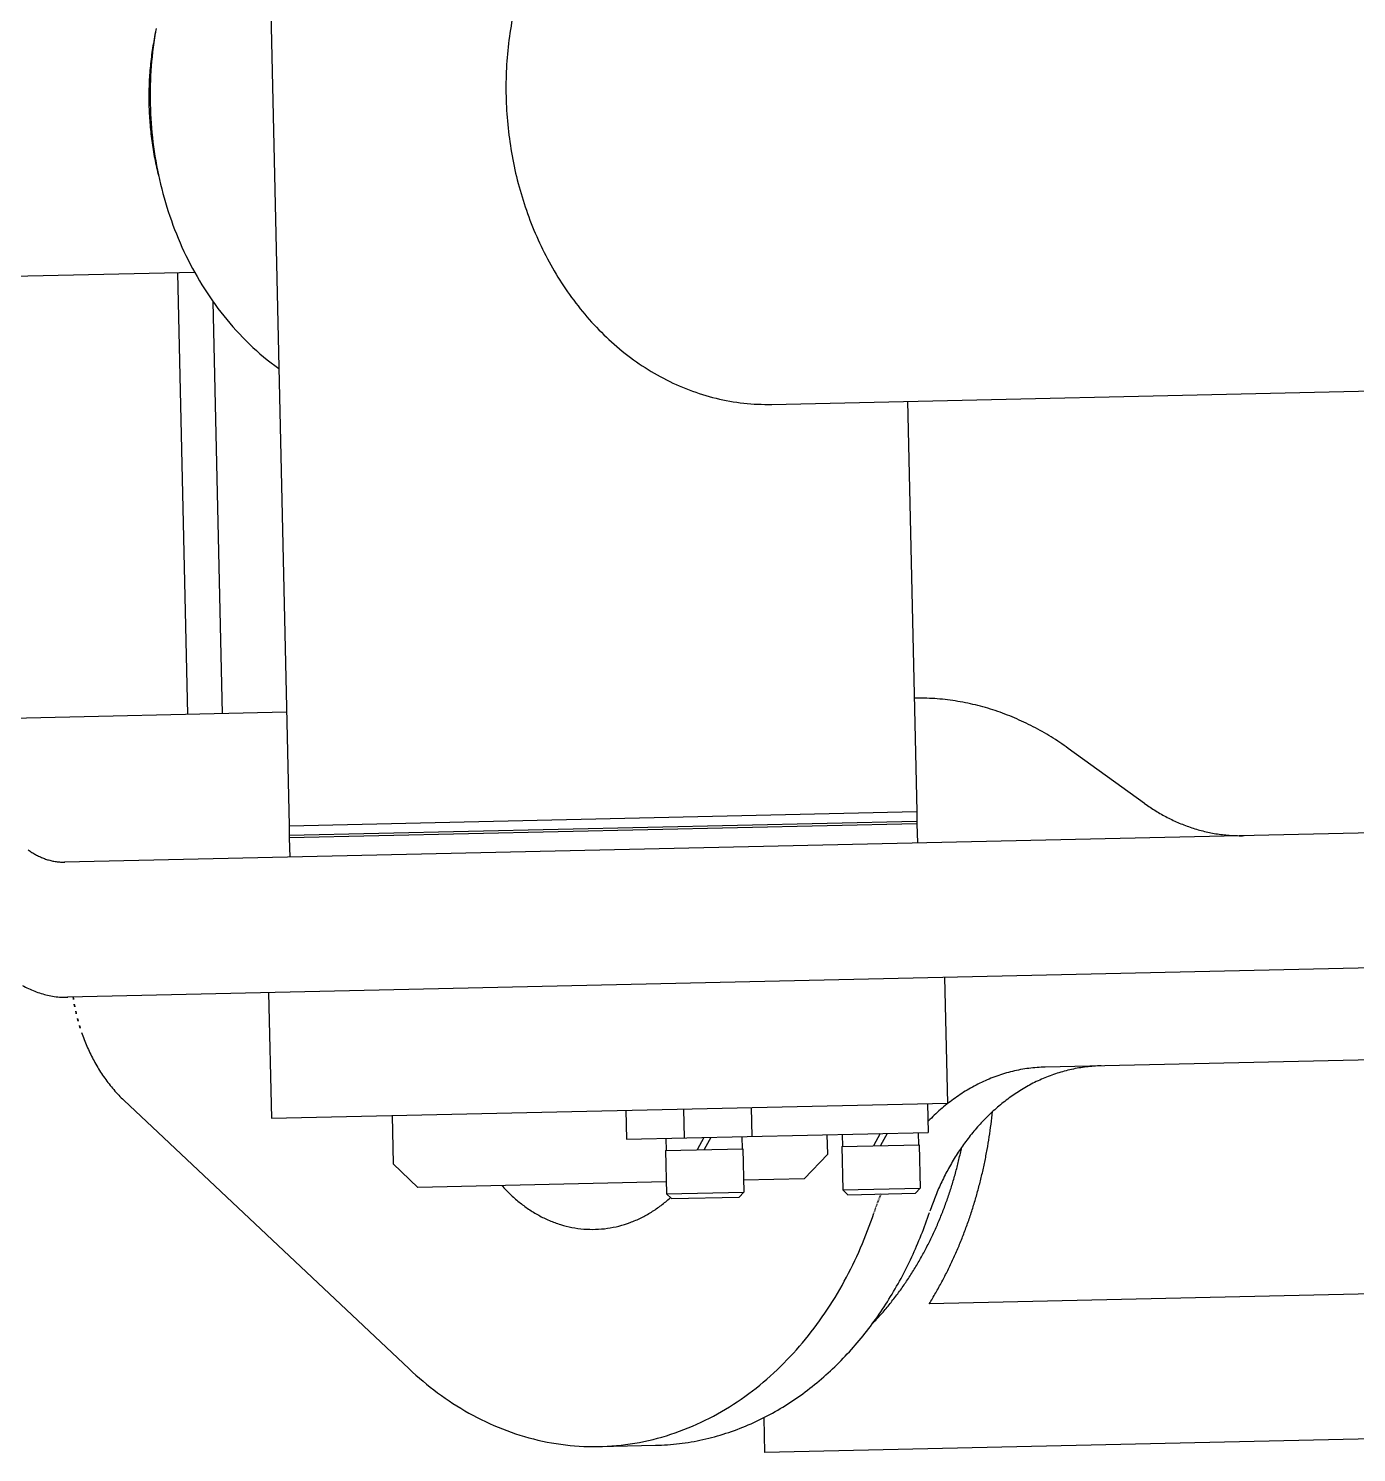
# Model space of a CAD drawing. Header units: metres. Extents: x 668617 to 675126, y 2286318 to 2293677.
# Drawn here: x 669895.4361 to 669895.834, y 2287287.8666 to 2287288.2934 of the extents above; entities that cross this region are included whole.
import ezdxf

# ---------------------------------------------------------------- set-up
doc = ezdxf.new("R2010")
doc.units = ezdxf.units.M
doc.header["$MEASUREMENT"] = 0
doc.layers.add('0_VEH_CONSTRUCCION', color=250, linetype='Continuous')

# ---------------------------------------------------------------- blocks, each defined once
blk = doc.blocks.new('excavadora planta')
at = {"color": 0}
for p, q in [((-6.688952737316754, 0.3537030800829228), (-6.688952737316754, 0.05225288967744746)), ((-6.706005006656142, 0.1678085648857888), (-7.338610074691928, 0.1678085648857888)), ((-6.709553857413312, 0.1678085648857888), (-6.709553857413312, 0.075866877804458)), ((-6.702350798213956, 0.1616729493504465), (-6.702350798213956, 0.075866877804458)), ((-6.586608976024309, 0.1376633046831444), (-5.952533422196439, 0.1376633046831444)), ((-6.558324733460154, 0.1376633046831444), (-6.558324733460154, 0.05225288967744746)), ((-6.688952737316754, 0.075866877804458), (-6.98858004383851, 0.075866877804458)), ((-6.510864035796885, 0.05288126762630441), (-6.526490585054489, 0.06469790817320131)), ((-6.688952737316754, 0.05225288967744746), (-6.558324733460154, 0.05225288967744746)), ((-6.688952737316754, 0.05225288967744746), (-6.688952737316754, 0.04974088514462949)), ((-6.558324733460154, 0.05225288967744746), (-6.558324733460154, 0.04974088514462949)), ((-6.688952737316754, 0.05024310517977426), (-6.558324733460154, 0.05024310517977426)), ((-6.558324733460154, 0.04974088514462949), (-6.688952737316754, 0.04974088514462949)), ((-6.688952737316754, 0.04974088514462949), (-6.688952737316754, 0.0457216176018278)), ((-6.558324733460154, 0.04974088514462949), (-6.558324733460154, 0.0457216176018278)), ((-6.439359780049131, 0.0457216176018278), (-6.735810831228378, 0.0457216176018278)), ((-6.439359780049131, 0.01758599117059134), (-6.735810831228378, 0.01758599117059134)), ((-6.693978404371705, 0.01758553899180981), (-6.693978404371705, -0.00854000148923717)), ((-6.553299066405202, 0.01758553899180981), (-6.553299066405202, -0.00854000148923717)), ((-6.427662665458342, -0.001505906473425966), (-6.53277285728052, -0.001505906473425966)), ((-6.724575089845644, -0.004111662765396318), (-6.666524814453396, -0.06131696651529239)), ((-6.693978404371705, -0.00854000148923717), (-6.553299066405202, -0.00854000148923717)), ((-6.668856851781925, -0.00854000148923717), (-6.668856851781925, -0.01858832107252795)), ((-6.620196523488289, -0.00854000148923717), (-6.620196523488289, -0.0145689028034468)), ((-6.608237145135945, -0.00854000148923717), (-6.608237145135945, -0.0145689028034468)), ((-6.594146647611183, -0.00854000148923717), (-6.594146647611183, -0.0145689028034468)), ((-6.557453233987644, -0.00854000148923717), (-6.557453233987644, -0.0145689028034468)), ((-6.620196523488289, -0.0145689028034468), (-6.557453233987644, -0.0145689028034468)), ((-6.612001383775805, -0.0145689028034468), (-6.612001383775805, -0.0170813595150463)), ((-6.604114177897486, -0.0145692042559773), (-6.605564466365763, -0.01708120878855368)), ((-6.602662834344756, -0.01456950570849358), (-6.604113725718207, -0.01708166096756258)), ((-6.596227122744835, -0.0145689028034468), (-6.596227122744835, -0.0170813595150463)), ((-6.578421071174262, -0.01858832107252795), (-6.578421071174262, -0.0145689028034468)), ((-6.575305859983814, -0.0145689028034468), (-6.575305859983814, -0.0170813595150463)), ((-6.567418804831163, -0.0145692042559773), (-6.568869093299554, -0.01708120878855368)), ((-6.565967461278547, -0.01456950570849358), (-6.567418352651998, -0.01708166096756258)), ((-6.559531749678627, -0.0145689028034468), (-6.559531749678627, -0.0170813595150463)), ((-6.612153466613904, -0.0170813595150463), (-6.596074889180954, -0.0170813595150463)), ((-6.612153466613904, -0.0170813595150463), (-6.612153466613904, -0.02612463612301497)), ((-6.596074889180954, -0.0170813595150463), (-6.596074889180954, -0.02612463612301497)), ((-6.575458093549514, -0.0170813595150463), (-6.575458093549514, -0.02612463612301497)), ((-6.575458093549514, -0.0170813595150463), (-6.559379516114745, -0.0170813595150463)), ((-6.559379516114745, -0.0170813595150463), (-6.559379516114745, -0.02612463612301497)), ((-6.663832089085417, -0.02361263159043858), (-6.668856399602646, -0.0185881703462627)), ((-6.578420618994983, -0.0185881703462627), (-6.583444778786429, -0.02361248086417334)), ((-6.612153466613904, -0.02361263159043858), (-6.663832089085417, -0.02361263159043858)), ((-6.583445683144873, -0.02361263159043858), (-6.596074889180954, -0.02361263159043858)), ((-6.612153466613904, -0.02612463612301497), (-6.596074889180954, -0.02612463612301497)), ((-6.611148574365302, -0.02712892546679768), (-6.612152863708843, -0.02612448539674972)), ((-6.597079781429557, -0.02712982982460233), (-6.596075492086015, -0.02612523902828912)), ((-6.575458093549514, -0.02612463612301497), (-6.559379516114745, -0.02612463612301497)), ((-6.574451694037407, -0.02713028200338385), (-6.575457490642634, -0.02612448539674972)), ((-6.560384860542513, -0.02712998055086757), (-6.559379516114745, -0.02612493757575862)), ((-6.611147519281076, -0.02712967909833708), (-6.597080836513896, -0.02712967909833708)), ((-6.574452146216572, -0.02712967909833708), (-6.560385463447574, -0.02712967909833708)), ((-6.321969162851474, -0.05024129646417919), (-6.558032776614368, -0.05024129646417919)), ((-6.592958321454603, -0.07313405924097083), (-6.592958321454603, -0.0803865566668236)), ((-6.627235893926013, -0.07837737507419718), (-6.615616855560006, -0.07837737507419718)), ((-5.243381097831843, -0.0803865566668236), (-6.592958321454603, -0.0803865566668236))]:
    blk.add_line(p, q, dxfattribs=at)
for centre, radius, start, end in [((-6.563861542798122, 0.203367930339482), 0.07652029763633035, 162.7157840655146, 171.4947016135855), ((-6.63645734525619, 0.203099012871391), 0.07800865068634977, 168.4375385639531, 174.2524995867996), ((-6.649697043540868, 0.2032670435848729), 0.06502068818674157, 166.9825131728272, 168.642228298588), ((-6.648768354659524, 0.2030914719049264), 0.06596599337129896, 170.2873841348588, 171.9232654486175), ((-6.649205731685697, 0.2031647730402), 0.06552251920247493, 168.6391578332942, 170.2860393724545), ((-6.561484694999194, 0.2029897652913917), 0.0789269394534809, 171.4783911700565, 180.0087706404971), ((-6.648109868798883, 0.2030068222218091), 0.06662985279326922, 173.5503215312433, 175.1699316644261), ((-6.635348991529327, 0.2029813078606537), 0.07912322035923516, 174.2480696325175, 179.9805770867493), ((-6.648409526238538, 0.2030445876812053), 0.06632784981487007, 171.926717250144, 173.5536608751528), ((-6.647885175037914, 0.20298966869899), 0.06685519298862197, 175.1714972415517, 176.8080660696024), ((-6.647662828498596, 0.2029774226613483), 0.06707798983641752, 178.4297883683689, 180.0404608038954), ((-6.647742042492609, 0.2029767113781702), 0.06699882513998721, 176.8038180144973, 178.427324065658), ((-6.647657891096628, 0.2029808822503156), 0.06708292976922241, 180.0434126729543, 181.6391889347421), ((-6.635345856453, 0.2029753307475914), 0.07912635768730195, 179.9762497999717, 185.6982214130463), ((-6.561483612862617, 0.2029657985150521), 0.07892802156008592, 179.9913724515705, 188.5082488127104), ((-6.647743836507857, 0.2029711191947712), 0.06699674065054438, 181.6329454754946, 183.2514097502734), ((-6.647895664156863, 0.2029684398521567), 0.06684500570052034, 183.2564979551434, 184.8822957222578), ((-6.648120061173813, 0.2029484863262638), 0.06661972465527262, 184.8816223862976, 186.501232519486), ((-6.648417988523079, 0.202910908645876), 0.0663194585320522, 186.4981194697377, 188.1250630946821), ((-6.636442429233284, 0.2028568489786267), 0.07802344005545918, 185.6915985074876, 191.5022078517551), ((-6.648780350685911, 0.2028642329320292), 0.06595413709796377, 188.1294127996198, 189.7652941133698), ((-6.649216004031359, 0.2027859032766486), 0.06551151040135426, 189.762405831504, 191.4092873706082), ((-6.64971962046593, 0.2026820032004935), 0.06499729278561771, 191.4073274098014, 193.0672717067228), ((-6.563856713525411, 0.2025885648752563), 0.07652522864403949, 188.4917938621698, 197.2633882972932), ((-6.638549992193816, 0.202422503147929), 0.07587159239407269, 191.4981580261094, 197.4736701304802), ((-6.641488847455093, 0.2014881547892315), 0.07278779658994712, 197.4667508323893, 203.6967048546288), ((-6.568156700282657, 0.2012273606470387), 0.07201500013244641, 197.244454047632, 206.5695784660876), ((-6.645001566255587, 0.199940131348896), 0.06894910736863863, 203.6919196906297, 210.2708760366124), ((-6.57356321148211, 0.1984982376197308), 0.0659587706679649, 206.5498963641324, 216.7386189222106), ((-6.648761633859408, 0.1977355675252994), 0.06459042274258317, 210.2632755178034, 217.2887452299191), ((-6.652422336251675, 0.1949417895359034), 0.05998543509802159, 217.284028942281, 224.8509673198963), ((-6.578983960579308, 0.1944284078441996), 0.05918030217349669, 216.7202766751584, 228.0830235333244), ((-6.655633064854328, 0.1917428388106259), 0.05545310115782096, 224.847391431356, 233.0342244819896), ((-6.583311306793576, 0.1895950000879907), 0.05269280141266444, 228.073307453679, 240.8372821932877), ((-6.585818543661048, 0.1851273481422169), 0.04756971824389346, 240.8521799520997, 254.9851494096442), ((-6.586584970818308, 0.1824070319752877), 0.04474373344952258, 255.0306206913823, 270.0300586700767), ((-6.558489734097293, 0.0265048248258779), 0.04936208977154126, 87.34613560910266, 89.8420702665123), ((-6.558490500965604, 0.02639347253057167), 0.04947335834189243, 84.84291042636488, 87.35121949779288), ((-6.558512505991757, 0.0261821090244041), 0.04968584429288643, 82.36538162731485, 84.83954644865034), ((-6.558553416078894, 0.0258653004516276), 0.05000527964422666, 79.90856655356912, 82.36714872749525), ((-6.558626348400026, 0.02545987316698017), 0.05041721389358772, 77.46928055204532, 79.9076969132716), ((-6.558739666333281, 0.02495746041859093), 0.05093224490827284, 75.05356873235398, 77.46746524787714), ((-6.558892389171547, 0.02436895399520722), 0.05154023043417073, 72.672789400068, 75.05827032502607), ((-6.559105341878421, 0.02369735283699015), 0.05224477741045409, 70.31580784378934, 72.669206561542), ((-6.559371605765136, 0.02296059957571117), 0.05302816458838684, 67.99449723768872, 70.31306374088233), ((-6.559695904965452, 0.02214691140726188), 0.05390408750358295, 65.71799010549474, 67.9989743617448), ((-6.560091175657021, 0.02127423005535434), 0.05486211132886234, 63.47515629175325, 65.71649572805141), ((-6.560551449058266, 0.02035659534598722), 0.05588870815695021, 61.27299227284699, 63.47308262088306), ((-6.561075941703962, 0.01939330762255054), 0.05698552474502116, 59.11836729325324, 61.27606259678533), ((-6.561677597059884, 0.01839552207350437), 0.05815066321087655, 56.99958802720544, 59.11420064732681), ((-6.562338368544488, 0.01736978284860413), 0.05937080259091108, 54.93285620214497, 57.00392766153077), ((-6.563075843124921, 0.01632847914810043), 0.06064679405836736, 52.90027994190929, 54.92781009047021), ((-6.487413565242377, 0.08388754768063222), 0.03887600874811673, 232.9011125491101, 234.9384967963954), ((-6.487886298629519, 0.08321369818671087), 0.03805287451017518, 234.9382750831725, 237.0196589365055), ((-6.488317309754848, 0.0825562394745134), 0.0372667391482386, 237.0252989216285, 239.1506822272924), ((-6.488700670301796, 0.08190936941170435), 0.03651480870734194, 239.146632203113, 241.3155564789151), ((-6.733346446820065, 0.0619257348459854), 0.01679277345246978, 233.5911430071489, 236.6753032200257), ((-6.734048750183547, 0.06085195255647591), 0.01550971926150368, 236.663874498005, 240.002148867321), ((-6.734620794278612, 0.05986205827920799), 0.01436642364951817, 240.0041447834396, 243.6079814331654), ((-6.489038059869472, 0.08128797813007793), 0.03580773475890047, 241.3119166618287, 243.5236942663754), ((-6.489332415156809, 0.08070098190103181), 0.03515107170465865, 243.5266018138902, 245.7798576263163), ((-6.48958891626171, 0.08013979490502265), 0.03453405490506925, 245.7859953843665, 248.0793542962187), ((-6.489793186149541, 0.07961607654964098), 0.03397194251853725, 248.0692111613013, 250.4003814391027), ((-6.489965293042019, 0.0791419035194707), 0.03346751091612582, 250.4056472420142, 252.7718788535884), ((-6.735066114106985, 0.05896400350664521), 0.01336402051986836, 243.6067428256578, 247.4800270786761), ((-6.735392655776423, 0.05817790910590759), 0.01251280167015603, 247.4826056467109, 251.6179953260135), ((-6.735610758608686, 0.05752442352122955), 0.01182388120763163, 251.6223411303133, 255.9980609976639), ((-6.735738615536548, 0.05701358372046172), 0.01129728413526672, 256.0003831841834, 260.699582731107), ((-6.735795938480919, 0.05666461528922184), 0.01094363903730997, 260.7004846447039, 265.4855910690504), ((-6.735809573248048, 0.05649591872202109), 0.01077439265398531, 265.4872629394994, 270.2361740951366), ((-6.490097385903709, 0.07871486033583608), 0.03302050498234756, 252.7713339304386, 255.1696477118462), ((-6.490199825629929, 0.07833902473852561), 0.03263096911234965, 255.1746153509173, 257.6015738475714), ((-6.490269082896248, 0.07801758196578135), 0.03230215287673924, 257.5991359510478, 260.0506142635361), ((-6.490314502820866, 0.07775580460958054), 0.03203646488465357, 260.0497333383387, 262.5481887105594), ((-6.490341221239646, 0.07755772647985282), 0.03183659450259654, 262.5496348577321, 265.0769638318895), ((-6.490348831814799, 0.07742511623423809), 0.03170382057989835, 265.0701004047716, 267.5894089422004), ((-6.490357014731444, 0.07736121797060491), 0.03163963516133367, 267.5993472539001, 270.084969889164), ((-6.733956634751848, 0.03964197639071187), 0.02240745286349979, 240.0048287834213, 243.6086654327275), ((-6.734650028620536, 0.03824509849950175), 0.0208479456176419, 243.6092586506055, 247.4825429032441), ((-6.735158728924489, 0.03701988160621283), 0.0195213213654344, 247.4846073843793, 251.6199970636274), ((-6.735497179007098, 0.03599865018166781), 0.01844546758578609, 251.6174249148312, 255.9931447823358), ((-6.735697003641462, 0.03520897562711411), 0.0176309076657075, 256.0020879384336, 260.5794120012338), ((-6.735785852841786, 0.03466932745531892), 0.01708399464335715, 260.577135024278, 265.3606378657691), ((-6.7358098811319, 0.03439958314926628), 0.01681319078026997, 265.3679020665085, 270.1410961499977), ((-6.692639921756722, 0.02273574504232556), 0.04234203153186875, 186.9138511838709, 188.9780477093801), ((-6.693043665261825, 0.02267235772659149), 0.04193334263873667, 188.9785886510102, 191.0629516388158), ((-6.693534577927494, 0.02257933953590907), 0.04143370371214951, 191.0669761308801, 193.1763179874169), ((-6.694094380928846, 0.02244147780930916), 0.04085721370181009, 193.1670260046595, 195.3063882701528), ((-6.694735178091378, 0.02227258932448706), 0.0401945641068184, 195.3153121456346, 197.4899654850202), ((-6.695430964158504, 0.02204974922149461), 0.03946397256700787, 197.4849893692671, 199.6999752379622), ((-6.696186498009183, 0.02177816642843311), 0.03866111044257808, 199.6984922468943, 201.9595395295765), ((-6.696984907047636, 0.02145951471634078), 0.03780146720564224, 201.9641374361878, 204.2769749460362), ((-6.697823602724043, 0.02107701241885707), 0.03687967370363231, 204.2709952381958, 206.6415808640926), ((-6.698684615236175, 0.02064671837300125), 0.03591712849603318, 206.643934572744, 209.0782261042788), ((-6.699562203653954, 0.02015559175167425), 0.03491146492474178, 209.0737741228245, 211.5784167026389), ((-6.70044584135394, 0.01961799105443163), 0.03387715018114072, 211.5864250555846, 214.1676053723479), ((-6.70131627137971, 0.01902288694728327), 0.03282273831334542, 214.1614242371191, 216.8257871300573), ((-6.702170617168917, 0.01838264993118344), 0.03175511946951652, 216.825058064377, 219.5790190338794), ((-6.702996101337249, 0.01770275743825778), 0.03068569248428094, 219.5826145409744, 222.4325888829726), ((-6.532474323925157, -0.03463997639825322), 0.03316735271247661, 105.3597509761025, 108.33552652266), ((-6.532608261459359, -0.03415796523985648), 0.03266708098727505, 102.3380732020652, 105.3571569489646), ((-6.532692344322072, -0.03376099131534716), 0.0322613089723301, 99.28823970108225, 102.3428405940195), ((-6.532746604843169, -0.03345669897721848), 0.0319522488433402, 96.19933308585362, 99.28028531548074), ((-6.532766380803309, -0.03325368782962812), 0.0317482893785796, 93.1057364724573, 96.20341603043066), ((-6.53277017088601, -0.03315187262778352), 0.03164641842302123, 90.00431793437335, 93.108871726718), ((-6.52070845034018, -0.03509922865534065), 0.03364932393799581, 106.6153996694804, 111.9138567284139), ((-6.520986933247968, -0.03416749507422878), 0.03267686313879737, 101.1652406352903, 106.6146463390915), ((-6.521118545400441, -0.03351813564125905), 0.0320143091610906, 95.60579718646663, 101.1591920808011), ((-6.521151592431238, -0.03318349823655353), 0.03167804400040951, 90.0034817830426, 95.60543472648675), ((-6.703773592136599, 0.01698865875528099), 0.02963003033372818, 222.4278210566092, 225.379536400153), ((-6.531361689715709, -0.03725365404152114), 0.03601229725774981, 116.8675858924128, 119.586028542151), ((-6.531736031571313, -0.03651821272438838), 0.03518706804732835, 114.0895368125829, 116.8650378606702), ((-6.532041031337599, -0.03583079994807292), 0.03443503313944963, 111.2646631327135, 114.0930975673575), ((-6.532287958833535, -0.03520319052587695), 0.03376059973325166, 108.335063095838, 111.2604267132558), ((-6.519549378751776, -0.03761609996746529), 0.03642299419103265, 117.0282031407099, 121.911356303075), ((-6.520236654212908, -0.03627029560180972), 0.03491185669833678, 111.9149243814723, 117.0271516778351), ((-6.529176408950548, -0.04053331107579083), 0.03995840809567397, 127.3700703056277, 129.8382770581627), ((-6.529825703893266, -0.03968070965873949), 0.03888672211212604, 124.8398809764232, 127.3722513648176), ((-6.530407177830512, -0.03884679589052098), 0.03787009859174299, 122.2427588794751, 124.8386050452324), ((-6.530919785509809, -0.03803736497548016), 0.03691200569894495, 119.5819077178835, 122.2400835010333), ((-6.517509189557927, -0.04059826100488806), 0.04003923830990205, 126.5696657652463, 131.0173224685858), ((-6.518639692678676, -0.03907568597249167), 0.03814285454796708, 121.9123411615169, 126.5684722280656), ((-6.52769673149578, -0.0422275982988225), 0.04220847962319318, 132.2464747099637, 134.5879571559748), ((-6.528470018619373, -0.04138242614236276), 0.04106293574963189, 129.8361050680779, 132.240606114535), ((-6.516175233687591, -0.04213341431584183), 0.0420729868115781, 131.0159377885975, 135.2567164994286), ((-6.645436108992726, 0.001867840899123507), 0.102222370716555, 351.5503837948348, 353.0379905218155), ((-6.513017597739349, -0.04504859863114064), 0.04637320738769656, 139.297059161768, 143.1515557398583), ((-6.514664050024066, -0.04363161349684219), 0.04420096160755538, 135.2562588566875, 139.2977133590859), ((-6.644767327381601, 0.001765078538340958), 0.1015457486136019, 350.0548276910077, 351.5522888741964), ((-6.511277728878213, -0.04635619059867224), 0.04854965678936187, 143.1480540164855, 146.825210759376), ((-6.643997366201688, 0.001629116057813462), 0.1007638757857511, 348.5462147284373, 350.055363747641), ((-6.509478576200308, -0.04753177526065144), 0.05069883090979006, 146.8257949045043, 150.365017609329), ((-6.632902511705765, 0.001051220377377149), 0.08449760409056618, 343.5729457090213, 345.3376208426542), ((-6.633946218744541, 0.001329913762631918), 0.08557786575207046, 345.333984377745, 347.0764300504069), ((-6.643117856268077, 0.00145390541888446), 0.09986708827897163, 347.0218637841122, 348.5445340157552), ((-6.622614928490179, -0.003594466167811561), 0.03105079468535255, 220.1534213956797, 224.7119599077915), ((-6.50767868329001, -0.04855776191527639), 0.05277060793702956, 150.3630819408961, 153.7508492052081), ((-6.631763584928422, 0.0007162699023410823), 0.08331044556326138, 341.7825089144, 343.572392675197), ((-6.641087513953835, 0.0009541961402703691), 0.0977759726578983, 343.9296021148586, 345.484814881674), ((-6.642144371041127, 0.001228568309826983), 0.09886786389185259, 345.4843932805334, 347.0224180963284), ((-6.623810537005056, -0.004781910990615756), 0.02936571390775477, 224.7066944123197, 229.5270795393112), ((-6.505923210678816, -0.04942503597173697), 0.05472862897480622, 153.7493439632696, 157.0158989108605), ((-6.63053685622458, 0.0003156344112653642), 0.08201995602035231, 339.9623754770847, 341.7804470147564), ((-6.639947554476862, 0.0006215573402670316), 0.09658847977710554, 342.3577873696901, 343.9320214487489), ((-6.624852464123364, -0.006000636538828985), 0.02776231079183559, 229.5302711598171, 234.6289833610644), ((-6.625705789073777, -0.007204077536783871), 0.02628703691759721, 234.627205767669, 240.0120179338702), ((-6.628849056376907, -0.007078398717112577), 0.02643724081239461, 300.6148948515053, 305.9264083503836), ((-6.629719038287021, -0.005877651737833389), 0.02792002934422147, 305.9263125190452, 310.9718802757195), ((4.089080549163896, -4.199618355847932), 11.44439785801141, 158.6299632881899, 158.6313383868041), ((4.064060181150694, -4.249605038269848), 11.43944781204874, 158.3497721129586, 158.3511472117514), ((4.039041028470365, -4.299592171232277), 11.43477152119726, 158.0693457849019, 158.0707208835737), ((4.014023072077407, -4.349580059464529), 11.43036941693283, 157.788696004238, 157.7900711028847), ((3.982726060580376, -4.399568549782842), 11.42043943026967, 157.4957839022963, 157.4971590010231), ((3.963990776723563, -4.449557643006443), 11.42238881518362, 157.2267819003331, 157.2281569990882), ((3.938976447284517, -4.499547263772087), 11.41881093057135, 156.9455438519288, 156.9469189506901), ((3.907682977854961, -4.543257320936618), 11.40725457913382, 156.6806052121931, 156.6819803107966), ((3.882670984674178, -4.599528616290527), 11.40672730624661, 156.3699345747847, 156.3713096735803), ((3.851379917342911, -4.643239953809456), 11.39570206705963, 156.1041511836126, 156.1055262821376), ((-6.504251842497411, -0.0501343601456341), 0.05654428649715757, 157.0155092065729, 160.1773480702855), ((-6.629235388985194, -0.0001629877169477822), 0.08063327579499918, 338.1157797043699, 339.9650181507272), ((-6.638721638234074, 0.0002354600060954226), 0.09530320601982557, 340.7600743496072, 342.3556214395843), ((-6.626358238618991, -0.008334299926616495), 0.02498201085758964, 240.0124775897203, 245.6781049467398), ((-6.626811044797591, -0.009333109900637737), 0.02388535540687993, 245.6810921809912, 251.605988949486), ((-6.627080003572132, -0.01013859100844172), 0.02303615725643986, 251.6085954399585, 257.7510652833744), ((-6.627277106559177, -0.01064529854910745), 0.02251659110031706, 276.7808347650973, 283.0309419538), ((-6.627416200760194, -0.01005241862482364), 0.02312556608803854, 283.035479400192, 289.1312292088883), ((-6.627705835458642, -0.009223736281654737), 0.02400340356071345, 289.1361268997174, 295.0163625976684), ((-6.628178665840323, -0.008210441340111174), 0.02512158744886486, 295.0163023351722, 300.6139033986386), ((-6.653630204224214, -0.0008222706958207482), 0.08977536869326724, 335.354595693961, 340.2934147856824), ((4.220387418677547, -3.899710022063914), 11.46208993498871, 160.2736892550525, 160.2750643537952), ((4.20164008623874, -3.949693387688072), 11.46143783634941, 160.0054770011463, 160.0068520998621), ((4.176613623333196, -3.993397115167085), 11.45297098434126, 159.7558331001664, 159.7572081987297), ((4.157868617629902, -4.049661701562258), 11.45500604444833, 159.4579737810829, 159.4593488799346), ((4.132844632184515, -4.099646725994845), 11.44924761222164, 159.178419537804, 159.1797946363572), ((4.107821852550273, -4.149632277150374), 11.44376198417601, 158.8985909727584, 158.899966071428), ((-6.642684223149217, -0.0005633171353451871), 0.09049704806348362, 337.0482861738942, 340.209208479471), ((-6.627877552311475, -0.0007069398589010234), 0.07917053778192161, 336.2314145342885, 338.114799000957), ((-6.637433895685263, -0.000214945770537156), 0.09393896798985917, 339.1419337100266, 340.7606271564687), ((-6.627204342133723, -0.01070164780185223), 0.02245953890821395, 257.7562953565173, 264.0554109793302), ((-6.627234817500607, -0.01098285924597064), 0.02217668347439469, 264.0584786753979, 270.4423271444557), ((-6.627238601652152, -0.01096386478053546), 0.02219570688545465, 270.4517166977161, 276.7792294673882), ((-6.625004631633033, -0.002033498331869055), 0.07600573707153689, 332.3501783335319, 334.3119379099724), ((-6.626460498161919, -0.001333487882888562), 0.07762115092492898, 334.3121223248017, 336.2330902333505), ((-6.6360734752908, -0.0007294430341460156), 0.09248451348922733, 337.4955697845396, 339.1397012681689), ((-6.649369542374075, -0.002784908638773231), 0.08508440577276256, 330.1484568717495, 335.3594119959286), ((-6.640007317556751, -0.001699262101240606), 0.08758909521476985, 333.7840497293851, 337.0496881307896), ((-6.623522554505826, -0.002808759325404253), 0.07433313996543693, 330.3433759219218, 332.3493645256378), ((-6.634668143176896, -0.001314990946298167), 0.09096207623830306, 335.825865657558, 337.4974976758047), ((-6.637201091296561, -0.003081260003284569), 0.08446102488409418, 330.3975455286575, 333.7841671276486), ((-6.622012597946537, -0.003666680139474465), 0.07259647812504416, 328.2772375962192, 330.3421216152233), ((-6.63172532031183, -0.00268685717863093), 0.08771500202695025, 332.3891870013549, 334.1226950465109), ((-6.633216557195396, -0.001971094091800296), 0.089369105467605, 334.1270863500559, 335.8285105603111), ((-6.619008358830797, -0.005602298724724619), 0.06902228008928948, 324.0016871802957, 326.1596116466675), ((-6.620507211215568, -0.004604256140311236), 0.0708230065050854, 326.1642362711257, 328.2820571817095), ((-6.630215972105361, -0.003480466419730988), 0.08600973557987088, 330.6237699241839, 332.3916534311786), ((-6.644914404487622, -0.005346370803863465), 0.07994540541674146, 324.6000172691373, 330.1513507263799), ((-6.634329174290315, -0.004715505747171278), 0.08115668514753605, 326.8745873889831, 330.3991458574886), ((-6.617548681036624, -0.006667164077811094), 0.06721546399639491, 321.8055568667415, 324.0047305671285), ((-6.628680640760876, -0.004344226321563838), 0.08424811039291513, 328.8186844588843, 330.6234642061344), ((-6.631456488780486, -0.006589735223712978), 0.07772666209852054, 323.1988698299858, 326.8744227038807), ((-6.614740153970729, -0.008966244768913612), 0.06358535110094725, 317.180899603821, 319.5244444823459), ((-6.616124196287615, -0.007791462113189596), 0.06540074781619265, 319.5286297664377, 321.8080098995966), ((-6.627144619233604, -0.005276022556628845), 0.08245155740833812, 326.9611485101846, 328.8200120175459), ((-6.640535188720946, -0.008466077615068457), 0.07456859775951283, 318.6594731585895, 324.6047535481898), ((-6.628670509832659, -0.008677525523395957), 0.07424520569518138, 319.349072386058, 323.2010486624463), ((-6.613422315759863, -0.01018992458263313), 0.06178699454926797, 314.7721626588904, 317.182621808669), ((-6.63650296490141, -0.01201837027349484), 0.0691948097263651, 312.2623749180569, 318.662482734508), ((-6.626031843837382, -0.01094489143287092), 0.07076619654183108, 315.3111726424843, 319.3501069138869), ((-6.620261239545925, -0.01444251560576504), 0.06585974704891925, 225.3914588797386, 232.1307080003495), ((-6.623609986205111, -0.01333952758761825), 0.06736036681752375, 311.0725039083583, 315.3105333628016), ((-6.633066912266827, -0.01580343573722587), 0.06408274841856337, 305.3567172530127, 312.2647246359899), ((-6.621473497757847, -0.0157939105181697), 0.06410635780960701, 306.6295321107953, 311.0742105548194), ((-6.623224061497694, -0.01825341566728866), 0.06103260783898843, 232.1302604627413, 239.4023202904716), ((-6.63040184000954, -0.0195615065551209), 0.05947561210132594, 297.9083072888745, 305.3578008694127), ((-6.619659627717056, -0.0182361186242872), 0.06106423639511406, 301.9614900774193, 306.6309082635161), ((-6.625336155284117, -0.02182231402144907), 0.05688556389595507, 239.4037492788215, 247.2046495918951), ((-6.618191536817335, -0.02058488343647014), 0.05829440212551219, 297.0573728056426, 301.9593104208153), ((-6.62860026604767, -0.02295576668100807), 0.05563287106903989, 289.948768171758, 297.9048710786888), ((-6.617089367783137, -0.02274437286051523), 0.05586990825571277, 291.9470862859758, 297.0581682369563), ((-6.626593058100184, -0.02480114575249104), 0.053652419818162, 247.2095737503456, 255.4785775392939), ((-6.62713447169358, -0.0268506574127656), 0.05153262784688005, 255.4899393606787, 264.0965301817158), ((-6.627619666886289, -0.02563801249293363), 0.05277700501315838, 281.5551473510995, 289.9415669115498), ((-6.615884514019967, -0.02610738218413644), 0.05229374488456678, 281.1966571916857, 286.644917627081), ((-6.616331812694966, -0.02461524391698333), 0.05385148408987011, 286.6461397619299, 291.9434515176561), ((-6.627236533402765, -0.02772186093805828), 0.05065554874207628, 264.1100067691305, 272.8587163606079), ((-6.627269727118573, -0.02729659307784971), 0.05108194425525431, 272.8721120371439, 281.5432407114033), ((-6.615618075929319, -0.02768888520218127), 0.05068848988669662, 270.0013794452435, 275.6365439720581), ((-6.615675470009933, -0.027151874792537), 0.05122854112669226, 275.6414345274644, 281.1941422764854)]:
    blk.add_arc(centre, radius, start, end, dxfattribs=at)

msp = doc.modelspace()

# ---------------------------------------------------------------- block references
at = {"layer": '0_VEH_CONSTRUCCION', "xscale": 1.44, "yscale": 1.44, "zscale": 1.44, "rotation": 1.284310337234343}
msp.add_blockref('excavadora planta', (669905.1454842233, 2287288.195158107), dxfattribs=at)

doc.saveas('drawing.dxf')
